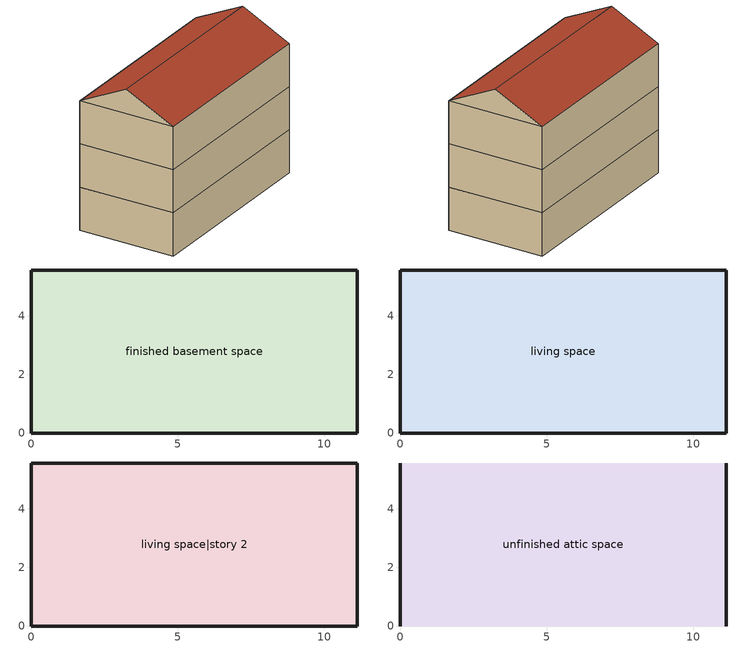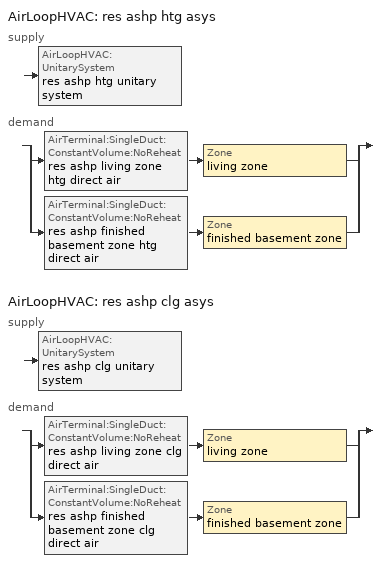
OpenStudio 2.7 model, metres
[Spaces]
finished basement space
 floor foundation: 0,0 0,5.56 11.13,5.56 11.13,0 z-2.44
 wall foundation: 0,5.56 0,0 11.13,0 11.13,5.56 0,5.56 z-2.44:0
living space
 floor to finished basement space: 0,0 0,5.56 11.13,5.56 11.13,0 z0
 wall outside: 0,5.56 0,0 11.13,0 11.13,5.56 0,5.56 z0:2.44
living space|story 2
 floor to living space: 0,0 0,5.56 11.13,5.56 11.13,0 z2.44
 wall outside: 0,5.56 0,0 11.13,0 11.13,5.56 0,5.56 z2.44:4.88
unfinished attic space
 floor to living space|story 2: 0,5.56 11.13,5.56 11.13,0 0,0 z4.88
 wall outside: 0,2.78,6.27 0,5.56,4.88 0,0,4.88; 11.13,2.78,6.27 11.13,0,4.88 11.13,5.56,4.88
 roof outside: 11.13,2.78,6.27 0,2.78,6.27 0,0,4.88 11.13,0,4.88; 0,2.78,6.27 11.13,2.78,6.27 11.13,5.56,4.88 0,5.56,4.88
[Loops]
AirLoopHVAC 'res ashp htg asys'
 supply: AirLoopHVAC:UnitarySystem 'res ashp htg unitary system'
 demand: split
  | AirTerminal:SingleDuct:ConstantVolume:NoReheat 'res ashp living zone htg direct air' > Zone 'living zone'
  | AirTerminal:SingleDuct:ConstantVolume:NoReheat 'res ashp finished basement zone htg direct air' > Zone 'finished basement zone'
AirLoopHVAC 'res ashp clg asys'
 supply: AirLoopHVAC:UnitarySystem 'res ashp clg unitary system'
 demand: split
  | AirTerminal:SingleDuct:ConstantVolume:NoReheat 'res ashp living zone clg direct air' > Zone 'living zone'
  | AirTerminal:SingleDuct:ConstantVolume:NoReheat 'res ashp finished basement zone clg direct air' > Zone 'finished basement zone'
[Building]
Building 1: North Axis {deg}=0; Standards Number of Stories=3; Standards Number of Above Ground Stories=2; Standards Building Type=singlefamilydetached; Standards Number of Living Units=1
[Site]
Denver Intl Ap_CO_USA: Latitude {deg}=39.83; Longitude {deg}=-104.65; Time Zone {hr}=-7; Elevation {m}=1650
[ClimateZones]
Climate Zone Institution Name 2=Building America; Climate Zone Document Year 2=0; Climate Zone Value 2=Cold
[Site:WaterMainsTemperature]
Calculation Method=Correlation; Annual Average Outdoor Air Temperature {C}=10.8753; Maximum Difference In Monthly Average Outdoor Air Temperatures {deltaC}=23.1524
[Site:GroundTemperature:Deep]
10.8753, 10.8753, 10.8753, 10.8753, 10.8753, 10.8753, 10.8753, 10.8753, 10.8753, 10.8753, 10.8753, 10.8753
[ThermalZone] Use Ideal Air Loads=No
Name | Thermostat
living zone | living zone temperature setpoint
unfinished attic zone
finished basement zone | finished basement zone temperature setpoint
[Sizing:Zone] Zone Cooling Design Supply Air Temperature Input Method=SupplyAirTemperature; Zone Cooling Design Supply Air Temperature {C}=14; Zone Cooling Design Supply Air Temperature Difference {deltaC}=11.11; Zone Heating Design Supply Air Temperature Input Method=SupplyAirTemperature; Zone Heating Design Supply Air Temperature {C}=40; Zone Heating Design Supply Air Temperature Difference {deltaC}=11.11; Zone Cooling Design Supply Air Humidity Ratio {kg-H2O/kg-air}=0.0085; Zone Heating Design Supply Air Humidity Ratio {kg-H2O/kg-air}=0.008; Cooling Design Air Flow Method=DesignDay; Heating Design Air Flow Method=DesignDay; Account for Dedicated Outdoor Air System=No; Dedicated Outdoor Air System Control Strategy=NeutralSupplyAir; Dedicated Outdoor Air Low Setpoint Temperature for Design {C}=autosize; Dedicated Outdoor Air High Setpoint Temperature for Design {C}=autosize
living zone; unfinished attic zone; finished basement zone
[Zone equipment]
living zone: res ashp living zone htg direct air, res ashp living zone clg direct air
finished basement zone: res ashp finished basement zone htg direct air, res ashp finished basement zone clg direct air
[Space]
Name | Space Type | Thermal Zone | Building Unit
living space; living space|story 2 | Space Type 1 | living zone | unit 1
unfinished attic space | Space Type 2 | unfinished attic zone
finished basement space | Space Type 3 | finished basement zone | unit 1
[SpaceType]
Name | Standards Space Type
Space Type 1 | living
Space Type 2 | unfinished attic
Space Type 3 | finished basement
[BuildingUnit]
unit 1: Building Unit Type=Residential
[Coil:Heating:DX:SingleSpeed]
res ashp htg coil: Availability Schedule=res heating season; Rated Total Heating Capacity {W}=Autosize; Rated COP {W/W}=3.33368; Rated Air Flow Rate {m3/s}=Autosize; Rated Supply Fan Power Per Volume Flow Rate {W/(m3/s)}=773.391; Total Heating Capacity Function of Temperature Curve=HP_Heat-Cap-fT1; Total Heating Capacity Function of Flow Fraction Curve=HP_Heat-CAP-fFF1; Energy Input Ratio Function of Temperature Curve=HP_Heat-EIR-fT1; Energy Input Ratio Function of Flow Fraction Curve=HP_Heat-EIR-fFF1; Part Load Fraction Correlation Curve=HP_Heat-PLF-fPLR1; Defrost Energy Input Ratio Function of Temperature Curve=DefrostEIR; Minimum Outdoor Dry-Bulb Temperature for Compressor Operation {C}=-17.7778; Maximum Outdoor Dry-Bulb Temperature for Defrost Operation {C}=4.44444; Crankcase Heater Capacity {W}=20; Maximum Outdoor Dry-Bulb Temperature for Crankcase Heater Operation {C}=12.7778; Defrost Strategy=ReverseCycle; Defrost Control=OnDemand; Defrost Time Period Fraction=0.166667; Resistive Defrost Heater Capacity {W}=2000
[Coil:Heating:Electric]
res ashp supp heater: Availability Schedule=res heating season; Efficiency=1
[Fan:OnOff] Availability Schedule=Always On Discrete; Fan Total Efficiency=0.75; Pressure Rise {Pa}=794.58; Maximum Flow Rate {m3/s}=autosize; Motor Efficiency=1; Motor In Airstream Fraction=1
Name | Fan Power Ratio Function of Speed Ratio Curve | Fan Efficiency Ratio Function of Speed Ratio Curve
res ashp htg supply fan | Fan On Off Power Curve | Fan On Off Efficiency Curve
res ashp clg supply fan | Fan On Off Power Curve 1 | Fan On Off Efficiency Curve 1
[AirLoopHVAC:UnitarySystem] Control Type=Load; Controlling Zone or Thermostat Location=living zone; Dehumidification Control Type=None; Availability Schedule=Always On Discrete; Fan Placement=BlowThrough; Supply Air Fan Operating Mode Schedule=Always Off Discrete; DX Heating Coil Sizing Ratio=1; Use DOAS DX Cooling Coil=No; DOAS DX Cooling Coil Leaving Minimum Air Temperature {C}=2; Latent Load Control=SensibleOnlyLoadControl; Supply Air Flow Rate During Cooling Operation {m3/s}=autosize; Supply Air Flow Rate During Heating Operation {m3/s}=autosize; Supply Air Flow Rate When No Cooling or Heating is Required {m3/s}=0; Maximum Supply Air Temperature {C}=76.6667; Maximum Outdoor Dry-Bulb Temperature for Supplemental Heater Operation {C}=4.44444; Maximum Cycling Rate {cycles/hr}=2.5; Heat Pump Time Constant {s}=60; Fraction of On-Cycle Power Use=0.01; Heat Pump Fan Delay Time {s}=60; Ancilliary On-Cycle Electric Power {W}=0; Ancilliary Off-Cycle Electric Power {W}=0
Name | Supply Fan | Heating Coil | Supplemental Heating Coil | Cooling Coil
res ashp htg unitary system | res ashp htg supply fan | res ashp htg coil | res ashp supp heater
res ashp clg unitary system | res ashp clg supply fan |  |  | res ashp clg coil
[AirLoopHVAC] Availability Schedule=Always On Discrete; Design Supply Air Flow Rate {m3/s}=AutoSize
res ashp htg asys; res ashp clg asys
[Sizing:System] Type of Load to Size On=Sensible; Design Outdoor Air Flow Rate {m3/s}=Autosize; Central Heating Maximum System Air Flow Ratio=0.3; Preheat Design Temperature {C}=7; Preheat Design Humidity Ratio {kg-H2O/kg-Air}=0.008; Precool Design Temperature {C}=12.8; Precool Design Humidity Ratio {kg-H2O/kg-Air}=0.008; Central Cooling Design Supply Air Temperature {C}=12.8; Central Heating Design Supply Air Temperature {C}=16.7; Sizing Option=NonCoincident; 100% Outdoor Air in Cooling=Yes; 100% Outdoor Air in Heating=Yes; Central Cooling Design Supply Air Humidity Ratio {kg-H2O/kg-Air}=0.0085; Central Heating Design Supply Air Humidity Ratio {kg-H2O/kg-Air}=0.008; Cooling Design Air Flow Method=DesignDay; Cooling Design Air Flow Rate {m3/s}=0; Heating Design Air Flow Method=DesignDay; Heating Design Air Flow Rate {m3/s}=0; System Outdoor Air Method=ZoneSum; Zone Maximum Outdoor Air Fraction=1; Cooling Supply Air Flow Rate Per Floor Area {m3/s-m2}=0.00996765; Cooling Fraction of Autosized Cooling Supply Air Flow Rate=1; Cooling Supply Air Flow Rate Per Unit Cooling Capacity {m3/s-W}=3.94755e-05; Heating Supply Air Flow Rate Per Floor Area {m3/s-m2}=0.00996765; Heating Fraction of Autosized Heating Supply Air Flow Rate=1; Heating Fraction of Autosized Cooling Supply Air Flow Rate=1; Heating Supply Air Flow Rate Per Unit Heating Capacity {m3/s-W}=3.15882e-05; Cooling Design Capacity Method=CoolingDesignCapacity; Cooling Design Capacity {W}=autosize; Cooling Design Capacity Per Floor Area {W/m2}=234.7; Fraction of Autosized Cooling Design Capacity=1; Heating Design Capacity Method=HeatingDesignCapacity; Heating Design Capacity {W}=autosize; Heating Design Capacity Per Floor Area {W/m2}=157; Fraction of Autosized Heating Design Capacity=1; Central Cooling Capacity Control Method=OnOff
res ashp htg asys; res ashp clg asys
[AirTerminal:SingleDuct:ConstantVolume:NoReheat] Availability Schedule=Always On Discrete; Maximum Air Flow Rate {m3/s}=AutoSize
res ashp living zone htg direct air; res ashp finished basement zone htg direct air; res ashp living zone clg direct air; res ashp finished basement zone clg direct air
[Coil:Cooling:DX:SingleSpeed]
res ashp clg coil: Availability Schedule=res cooling season; Rated Total Cooling Capacity {W}=autosize; Rated Sensible Heat Ratio=0.740612; Rated COP {W/W}=4.07538; Rated Air Flow Rate {m3/s}=autosize; Rated Evaporator Fan Power Per Volume Flow Rate {W/(m3/s)}=773.391; Total Cooling Capacity Function of Temperature Curve=Cool-Cap-fT1; Total Cooling Capacity Function of Flow Fraction Curve=Cool-Cap-fFF1; Energy Input Ratio Function of Temperature Curve=Cool-EIR-fT1; Energy Input Ratio Function of Flow Fraction Curve=Cool-EIR-fFF1; Part Load Fraction Correlation Curve=Cool-PLF-fPLR1; Nominal Time for Condensate Removal to Begin {s}=1000; Ratio of Initial Moisture Evaporation Rate and Steady State Latent Capacity=1.5; Maximum Cycling Rate {cycles/hr}=3; Latent Capacity Time Constant {s}=45; Condenser Type=AirCooled; Evaporative Condenser Effectiveness=0; Evaporative Condenser Air Flow Rate {m3/s}=Autosize; Evaporative Condenser Pump Rated Power Consumption {W}=Autosize; Crankcase Heater Capacity {W}=0; Maximum Outdoor Dry-Bulb Temperature for Crankcase Heater Operation {C}=0; Basin Heater Capacity {W/K}=0; Basin Heater Setpoint Temperature {C}=10
[ThermostatSetpoint:DualSetpoint] Heating Setpoint Temperature Schedule=res heating setpoint; Cooling Setpoint Temperature Schedule=res cooling setpoint
living zone temperature setpoint; finished basement zone temperature setpoint
[Curve:Biquadratic]
Name | Coefficient1 Constant | Coefficient2 x | Coefficient3 x**2 | Coefficient4 y | Coefficient5 y**2 | Coefficient6 x*y | Minimum Value of x | Maximum Value of x | Minimum Value of y | Maximum Value of y
DefrostEIR | 0.1528 | 0 | 0 | 0 | 0 | 0 | -100 | 100 | -100 | 100
HP_Heat-Cap-fT1 | 0.878144 | -0.00291486 | -3.3372e-05 | 0.0223867 | 0.000163944 | -2.187e-05 | -100 | 100 | -100 | 100
HP_Heat-EIR-fT1 | 0.716518 | 0.0102759 | 0.000460734 | -0.00648037 | 0.000456354 | -0.00069764 | -100 | 100 | -100 | 100
Cool-Cap-fT1 | 1.55736 | -0.0744482 | 0.0030986 | 0.00145958 | -4.1148e-05 | -0.000426714 | 13.88 | 23.88 | 18.33 | 51.66
Cool-EIR-fT1 | -0.350448 | 0.11681 | -0.00339951 | -0.00122609 | 0.000600809 | -0.000466884 | 13.88 | 23.88 | 18.33 | 51.66
[Curve:Quadratic] Minimum Value of x=0
Name | Coefficient1 Constant | Coefficient2 x | Coefficient3 x**2 | Maximum Value of x | Minimum Curve Output | Maximum Curve Output
HP_Heat-PLF-fPLR1 | 0.89 | 0.11 | 0 | 1 | 0.7 | 1
HP_Heat-CAP-fFF1 | 0.694045 | 0.474208 | -0.168253 | 2 | 0 | 2
HP_Heat-EIR-fFF1 | 2.18542 | -1.94283 | 0.757409 | 2 | 0 | 2
Cool-PLF-fPLR1 | 0.93 | 0.07 | 0 | 1 | 0.7 | 1
Cool-Cap-fFF1 | 0.718664 | 0.417974 | -0.136638 | 2 | 0 | 2
Cool-EIR-fFF1 | 1.14349 | -0.13944 | -0.00404779 | 2 | 0 | 2
[Schedule:Constant]
Name | Value
Always On Discrete | 1
Always Off Discrete | 0
[Curve:Exponent] Coefficient1 Constant=1; Coefficient2 Constant=0; Coefficient3 Constant=0; Minimum Value of x=0; Maximum Value of x=1
Fan On Off Power Curve; Fan On Off Power Curve 1
[Curve:Cubic] Coefficient1 Constant=1; Coefficient2 x=0; Coefficient3 x**2=0; Coefficient4 x**3=0; Minimum Value of x=0; Maximum Value of x=1
Fan On Off Efficiency Curve; Fan On Off Efficiency Curve 1
[Schedule:Ruleset]
Name | Default Day Schedule
res heating season | Schedule Day 1
res cooling season | Schedule Day 4
res heating setpoint | Schedule Day 2
res cooling setpoint | Schedule Day 3
[Schedule:Day]
Schedule Day 1; Schedule Day 4; Schedule Day 2; Schedule Day 3: 24, 0, 0
res heating season allday1; res heating season allday2; res heating season allday3; res heating season allday4; res heating season allday5; res heating season allday6; res heating season allday7; res heating season allday8; res heating season allday9; res heating season allday10; res heating season allday11; res heating season allday12; res cooling season allday1; res cooling season allday2; res cooling season allday3; res cooling season allday4; res cooling season allday5; res cooling season allday6; res cooling season allday7; res cooling season allday8; res cooling season allday9; res cooling season allday10; res cooling season allday11; res cooling season allday12: 24, 0, 1
res heating setpoint allday1; res heating setpoint allday2; res heating setpoint allday3; res heating setpoint allday4; res heating setpoint allday5; res heating setpoint allday6; res heating setpoint allday7; res heating setpoint allday8; res heating setpoint allday9; res heating setpoint allday10; res heating setpoint allday11; res heating setpoint allday12: 24, 0, 21.6667
res cooling setpoint allday1; res cooling setpoint allday2; res cooling setpoint allday3; res cooling setpoint allday4; res cooling setpoint allday5; res cooling setpoint allday6; res cooling setpoint allday7; res cooling setpoint allday8; res cooling setpoint allday9; res cooling setpoint allday10; res cooling setpoint allday11; res cooling setpoint allday12: 24, 0, 24.4444
[Schedule:Rule] Apply Sunday=Yes; Apply Monday=Yes; Apply Tuesday=Yes; Apply Wednesday=Yes; Apply Thursday=Yes; Apply Friday=Yes; Apply Saturday=Yes; Date Specification Type=DateRange; Start Day=1
Name | Schedule Ruleset | Rule Order | Day Schedule | Start Month | End Month | End Day
res heating season allday ruleset1 | res heating season | 11 | res heating season allday1 | 1 | 1 | 31
res heating season allday ruleset2 | res heating season | 10 | res heating season allday2 | 2 | 2 | 28
res heating season allday ruleset3 | res heating season | 9 | res heating season allday3 | 3 | 3 | 31
res heating season allday ruleset4 | res heating season | 8 | res heating season allday4 | 4 | 4 | 30
res heating season allday ruleset5 | res heating season | 7 | res heating season allday5 | 5 | 5 | 31
res heating season allday ruleset6 | res heating season | 6 | res heating season allday6 | 6 | 6 | 30
res heating season allday ruleset7 | res heating season | 5 | res heating season allday7 | 7 | 7 | 31
res heating season allday ruleset8 | res heating season | 4 | res heating season allday8 | 8 | 8 | 31
res heating season allday ruleset9 | res heating season | 3 | res heating season allday9 | 9 | 9 | 30
res heating season allday ruleset10 | res heating season | 2 | res heating season allday10 | 10 | 10 | 31
res heating season allday ruleset11 | res heating season | 1 | res heating season allday11 | 11 | 11 | 30
res heating season allday ruleset12 | res heating season | 0 | res heating season allday12 | 12 | 12 | 31
res cooling season allday ruleset1 | res cooling season | 11 | res cooling season allday1 | 1 | 1 | 31
res cooling season allday ruleset2 | res cooling season | 10 | res cooling season allday2 | 2 | 2 | 28
res cooling season allday ruleset3 | res cooling season | 9 | res cooling season allday3 | 3 | 3 | 31
res cooling season allday ruleset4 | res cooling season | 8 | res cooling season allday4 | 4 | 4 | 30
res cooling season allday ruleset5 | res cooling season | 7 | res cooling season allday5 | 5 | 5 | 31
res cooling season allday ruleset6 | res cooling season | 6 | res cooling season allday6 | 6 | 6 | 30
res cooling season allday ruleset7 | res cooling season | 5 | res cooling season allday7 | 7 | 7 | 31
res cooling season allday ruleset8 | res cooling season | 4 | res cooling season allday8 | 8 | 8 | 31
res cooling season allday ruleset9 | res cooling season | 3 | res cooling season allday9 | 9 | 9 | 30
res cooling season allday ruleset10 | res cooling season | 2 | res cooling season allday10 | 10 | 10 | 31
res cooling season allday ruleset11 | res cooling season | 1 | res cooling season allday11 | 11 | 11 | 30
res cooling season allday ruleset12 | res cooling season | 0 | res cooling season allday12 | 12 | 12 | 31
res heating setpoint allday ruleset1 | res heating setpoint | 11 | res heating setpoint allday1 | 1 | 1 | 31
res heating setpoint allday ruleset2 | res heating setpoint | 10 | res heating setpoint allday2 | 2 | 2 | 28
res heating setpoint allday ruleset3 | res heating setpoint | 9 | res heating setpoint allday3 | 3 | 3 | 31
res heating setpoint allday ruleset4 | res heating setpoint | 8 | res heating setpoint allday4 | 4 | 4 | 30
res heating setpoint allday ruleset5 | res heating setpoint | 7 | res heating setpoint allday5 | 5 | 5 | 31
res heating setpoint allday ruleset6 | res heating setpoint | 6 | res heating setpoint allday6 | 6 | 6 | 30
res heating setpoint allday ruleset7 | res heating setpoint | 5 | res heating setpoint allday7 | 7 | 7 | 31
res heating setpoint allday ruleset8 | res heating setpoint | 4 | res heating setpoint allday8 | 8 | 8 | 31
res heating setpoint allday ruleset9 | res heating setpoint | 3 | res heating setpoint allday9 | 9 | 9 | 30
res heating setpoint allday ruleset10 | res heating setpoint | 2 | res heating setpoint allday10 | 10 | 10 | 31
res heating setpoint allday ruleset11 | res heating setpoint | 1 | res heating setpoint allday11 | 11 | 11 | 30
res heating setpoint allday ruleset12 | res heating setpoint | 0 | res heating setpoint allday12 | 12 | 12 | 31
res cooling setpoint allday ruleset1 | res cooling setpoint | 11 | res cooling setpoint allday1 | 1 | 1 | 31
res cooling setpoint allday ruleset2 | res cooling setpoint | 10 | res cooling setpoint allday2 | 2 | 2 | 28
res cooling setpoint allday ruleset3 | res cooling setpoint | 9 | res cooling setpoint allday3 | 3 | 3 | 31
res cooling setpoint allday ruleset4 | res cooling setpoint | 8 | res cooling setpoint allday4 | 4 | 4 | 30
res cooling setpoint allday ruleset5 | res cooling setpoint | 7 | res cooling setpoint allday5 | 5 | 5 | 31
res cooling setpoint allday ruleset6 | res cooling setpoint | 6 | res cooling setpoint allday6 | 6 | 6 | 30
res cooling setpoint allday ruleset7 | res cooling setpoint | 5 | res cooling setpoint allday7 | 7 | 7 | 31
res cooling setpoint allday ruleset8 | res cooling setpoint | 4 | res cooling setpoint allday8 | 8 | 8 | 31
res cooling setpoint allday ruleset9 | res cooling setpoint | 3 | res cooling setpoint allday9 | 9 | 9 | 30
res cooling setpoint allday ruleset10 | res cooling setpoint | 2 | res cooling setpoint allday10 | 10 | 10 | 31
res cooling setpoint allday ruleset11 | res cooling setpoint | 1 | res cooling setpoint allday11 | 11 | 11 | 30
res cooling setpoint allday ruleset12 | res cooling setpoint | 0 | res cooling setpoint allday12 | 12 | 12 | 31
